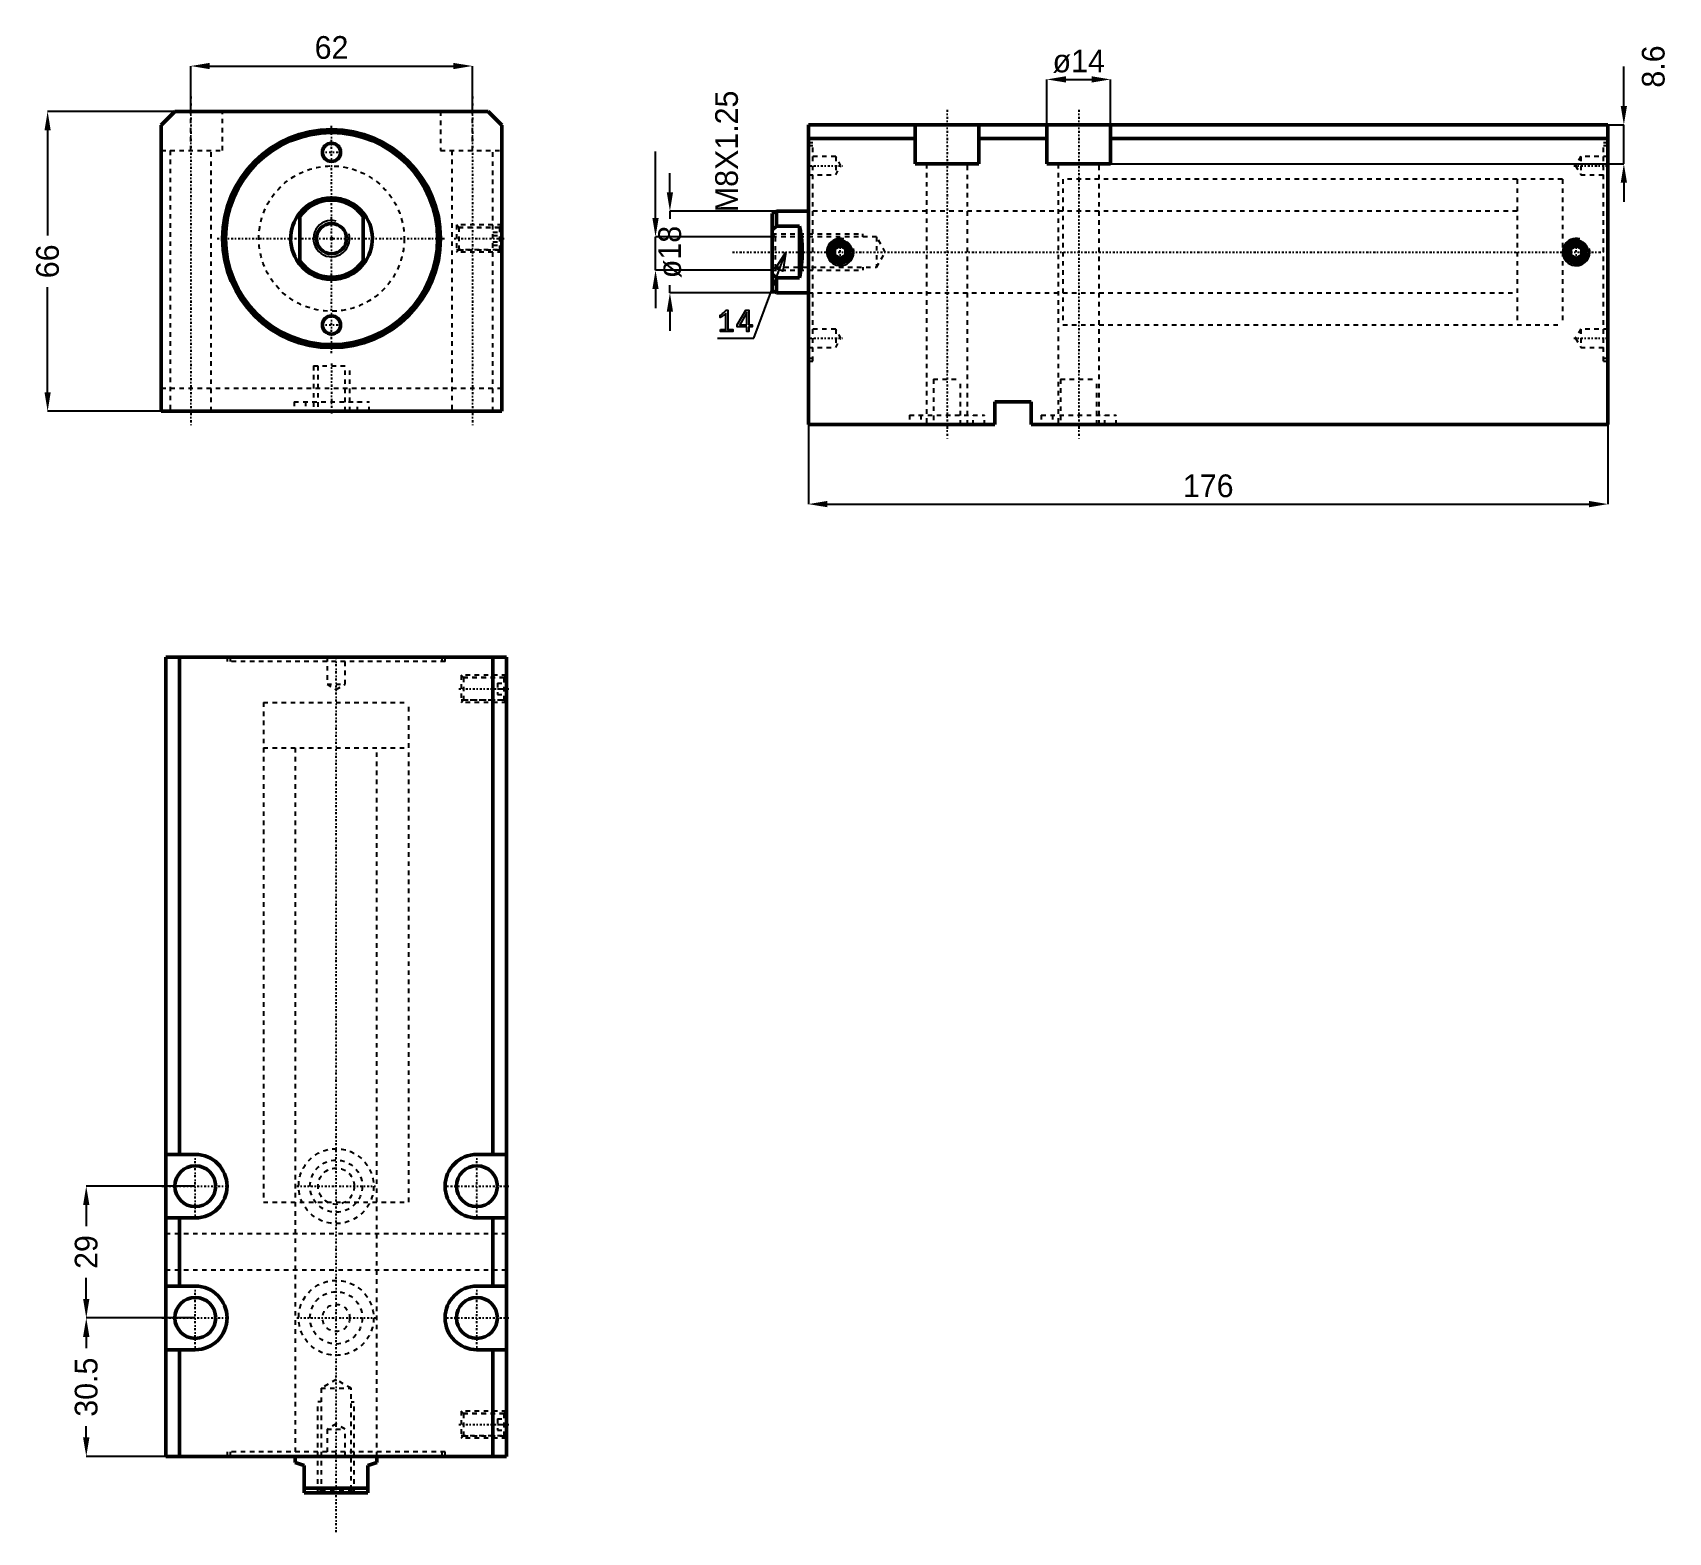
# Model space of a CAD drawing. Header units: millimetres. Extents: x -66 to 294, y -285 to 45.
import ezdxf

# ---------------------------------------------------------------- set-up
doc = ezdxf.new("R2010")
doc.units = ezdxf.units.MM
doc.linetypes.add('Center', pattern=[1.5, 0.45, -0.5, 0.05, -0.5])
doc.linetypes.add('Dashed', pattern=[2, 1, -1])
for name, color, linetype, lineweight in [('2d ConnectionPoints', 7, 'Continuous', 50), ('AM_0', 7, 'Continuous', 50), ('AM_5', 3, 'Continuous', 25), ('AM_7', 7, 'Center', 25), ('AM_9', 6, 'Dashed', 25)]:
    doc.layers.add(name, color=color, linetype=linetype, lineweight=lineweight)
doc.dimstyles.new('ISO-25', dxfattribs={"dimtxt": 2.5, "dimasz": 2.5, "dimexe": 1.25, "dimexo": 0.625, "dimtad": 1, "dimtxsty": 'Standard', "dimcen": 2.5, "dimadec": 0, "dimazin": 0, "dimtfac": 1, "dimtmove": 0, "dimatfit": 3, "dimfxl": 0, "dimarcsym": 0})

# ---------------------------------------------------------------- blocks, each defined once
blk = doc.blocks.new('1_JECX_MF_INLA_32_100_0_rod__0_in_JECX_MF_160_INLA_32_100_0__0')
at = {"layer": 'AM_0'}
for p, q in [((-7, -5.66), (-7, 5.66)), ((7, 5.66), (7, -5.66))]:
    blk.add_line(p, q, dxfattribs=at)
for points in [[(-7, 5.66), (-7.47, 5.03), (-7.88, 4.36), (-8.23, 3.65), (-8.51, 2.92), (-8.73, 2.17), (-8.89, 1.4), (-8.98, 0.62), (-9, -0.17), (-8.95, -0.95), (-8.83, -1.73), (-8.65, -2.49), (-8.4, -3.23), (-8.09, -3.95), (-7.71, -4.64), (-7.28, -5.3), (-7, -5.66)], [(7, -5.66), (7.47, -5.03), (7.88, -4.36), (8.23, -3.65), (8.51, -2.92), (8.73, -2.17), (8.89, -1.4), (8.98, -0.62), (9, 0.17), (8.95, 0.95), (8.83, 1.73), (8.65, 2.49), (8.4, 3.23), (8.09, 3.95), (7.71, 4.64), (7.28, 5.3), (7, 5.66)]]:
    blk.add_lwpolyline(points, dxfattribs=at)
blk.add_circle((0, 0), 3.32, dxfattribs=at)
for radius, start, end in [(9, 38.9424, 141.0576), (8.5, 34.5603, 145.4397), (8.5, 214.5603, 325.4397), (9, 218.9424, 321.0576)]:
    blk.add_arc((0, 0), radius, start, end, dxfattribs=at)
at = {"layer": 'AM_5'}
blk.add_arc((0, 0), 4, 75, 15, dxfattribs=at)
blk = doc.blocks.new('2_JECX_MF_EXLA_32_100_0_body__0_in_JECX_MF_160_INLA_32_100_0__0')
at = {"layer": 'AM_0'}
for p, q in [((-34.5, 28), (-37.5, 25)), ((34.5, 28), (-34.5, 28)), ((37.5, 25), (34.5, 28)), ((-37.5, 25), (-37.5, -38)), ((37.5, -38), (37.5, 25)), ((-37.5, -38), (37.5, -38))]:
    blk.add_line(p, q, dxfattribs=at)
for centre, radius in [((0, 0), 24), ((0, 0), 23.34), ((0, 19), 2), ((0, -19), 2)]:
    blk.add_circle(centre, radius, dxfattribs=at)
at = {"layer": 'AM_5', "linetype": 'Dashed'}
for p, q in [((37.5, 3), (27.5, 3)), ((37.5, -3), (27.5, -3))]:
    blk.add_line(p, q, dxfattribs=at)
at = {"layer": 'AM_7'}
for p, q in [((-31, 31.3), (-31, -41.3)), ((31, 31.3), (31, -41.3)), ((0, -25.2), (0, 25.2)), ((-2.1, 19), (2.1, 19)), ((-25.2, 0), (25.2, 0)), ((27, 0), (38, 0)), ((-2.1, -19), (2.1, -19)), ((0, -27.5), (0, -38.5))]:
    blk.add_line(p, q, dxfattribs=at)
at = {"layer": 'AM_9'}
for p, q in [((-31, 19.4), (-31, 28)), ((-24, 19.4), (-24, 28)), ((24, 28), (24, 19.4)), ((31, 19.4), (31, 28)), ((-37.5, 19.4), (-24, 19.4)), ((-35.5, 19.4), (-35.5, -38)), ((-26.5, -38), (-26.5, 19.4)), ((24, 19.4), (37.5, 19.4)), ((26.5, 19.4), (26.5, -38)), ((35.5, -38), (35.5, 19.4)), ((28.04, 2.46), (27.5, 3)), ((27.5, 3), (27.5, -3)), ((37, 2.4), (27.5, 2.4)), ((36.96, 2.46), (28.04, 2.46)), ((28.04, 2.46), (28.04, -2.46)), ((35.5, 1.44), (37.5, 1.44)), ((35.5, 0.72), (37.5, 0.72)), ((37.5, 3), (36.96, 2.46)), ((36.96, 2.46), (36.96, -2.46)), ((37.5, 1.9), (37, 2.4)), ((37, 2.4), (37, -2.4)), ((27.5, -2.4), (37, -2.4)), ((27.5, -3), (28.04, -2.46)), ((28.04, -2.46), (36.96, -2.46)), ((35.5, -0.72), (37.5, -0.72)), ((35.5, -1.44), (37.5, -1.44)), ((36.96, -2.46), (37.5, -3)), ((37, -2.4), (37.5, -1.9)), ((-4, -28), (4, -28)), ((-4, -28), (-4, -38)), ((-3, -28), (-3, -38)), ((3, -38), (3, -28)), ((4, -38), (4, -28)), ((37.5, -33), (-37.5, -33)), ((-8.25, -35.9), (8.25, -35.9)), ((-8.25, -35.9), (-8.25, -38)), ((-5.75, -35.9), (-5.75, -38)), ((5.75, -38), (5.75, -35.9)), ((8.25, -38), (8.25, -35.9))]:
    blk.add_line(p, q, dxfattribs=at)
blk.add_circle((0, 0), 16, dxfattribs=at)
blk = doc.blocks.new('*D3')
at = {"layer": 'AM_5', "color": 0, "lineweight": -2}
for p, q in [((-31, 28), (-31, 38)), ((-26.83, 38), (26.83, 38)), ((31, 28), (31, 38))]:
    blk.add_line(p, q, dxfattribs=at)
at = {"layer": 'AM_5', "color": 0}
for points in [[(-26.83, 38.69), (-26.83, 37.31), (-31, 38)], [(26.83, 37.31), (26.83, 38.69), (31, 38)]]:
    blk.add_solid(points, dxfattribs=at)
at = {"layer": 'Defpoints', "color": 0}
for p in [(31, 38), (-31, 28), (31, 28)]:
    blk.add_point(p, dxfattribs=at)
at = {"layer": 'AM_5', "color": 0, "insert": (0, 42.05), "char_height": 5, "attachment_point": 5}
blk.add_mtext('62', dxfattribs=at)
blk = doc.blocks.new('*D4')
at = {"layer": 'AM_5', "color": 0, "lineweight": -2}
for p, q in [((-34.5, 28), (-62.5, 28)), ((-62.5, 23.83), (-62.5, 0.72)), ((-62.5, -33.83), (-62.5, -10.72)), ((-37.5, -38), (-62.5, -38))]:
    blk.add_line(p, q, dxfattribs=at)
at = {"layer": 'AM_5', "color": 0}
for points in [[(-61.81, 23.83), (-63.19, 23.83), (-62.5, 28)], [(-63.19, -33.83), (-61.81, -33.83), (-62.5, -38)]]:
    blk.add_solid(points, dxfattribs=at)
at = {"layer": 'Defpoints', "color": 0}
for p in [(-34.5, 28), (-62.5, -38), (-37.5, -38)]:
    blk.add_point(p, dxfattribs=at)
at = {"layer": 'AM_5', "color": 0, "insert": (-62.5, -5), "char_height": 5, "attachment_point": 5, "rotation": 90}
blk.add_mtext('66', dxfattribs=at)
blk = doc.blocks.new('1_JECX_MF_INLA_32_100_0_rod__0_in_JECX_MF_160_INLA_32_100_0__4')
at = {"layer": 'AM_0'}
for p, q in [((-9, 0), (-9, -1.35)), ((9, -1.35), (9, 0)), ((-7, -2), (-9, -1.35)), ((-7, -8), (-7, -2)), ((9, -1.35), (7, -2)), ((7, -2), (7, -8)), ((-7, -7), (7, -7)), ((-7, -8), (7, -8))]:
    blk.add_line(p, q, dxfattribs=at)
at = {"layer": 'AM_5', "linetype": 'Dashed'}
for p, q in [((-4, -8), (-4, 12)), ((-3.32, 12), (-4, 12)), ((3.32, 12), (4, 12)), ((4, -8), (4, 12))]:
    blk.add_line(p, q, dxfattribs=at)
at = {"layer": 'AM_9'}
for p, q in [((-16, 166), (16, 166)), ((-16, 166), (-16, 156)), ((16, 156), (16, 166)), ((-16, 156), (16, 156)), ((-9, 156), (-9, 0)), ((9, 0), (9, 156)), ((0, 16.92), (-3.32, 15)), ((-3.32, 15), (3.32, 15)), ((-3.32, 15), (-3.32, -7.32)), ((3.32, 15), (0, 16.92)), ((3.32, -7.32), (3.32, 15)), ((-3.32, -7.32), (-4, -8)), ((-3.32, -7.32), (3.32, -7.32)), ((4, -8), (3.32, -7.32))]:
    blk.add_line(p, q, dxfattribs=at)
blk = doc.blocks.new('2_JECX_MF_EXLA_32_100_0_body__0_in_JECX_MF_160_INLA_32_100_0__4')
at = {"layer": 'AM_0'}
for p, q in [((37.5, 176), (-37.5, 176)), ((-37.5, 176), (-37.5, 0)), ((-34.5, 176), (-34.5, 66.5)), ((34.5, 176), (34.5, 66.5)), ((37.5, 176), (37.5, 0)), ((-31, 66.5), (-37.5, 66.5)), ((37.5, 66.5), (31, 66.5)), ((-37.5, 52.5), (-31, 52.5)), ((-34.5, 52.5), (-34.5, 37.5)), ((31, 52.5), (37.5, 52.5)), ((34.5, 52.5), (34.5, 37.5)), ((-31, 37.5), (-37.5, 37.5)), ((37.5, 37.5), (31, 37.5)), ((-37.5, 23.5), (-31, 23.5)), ((-34.5, 23.5), (-34.5, 0)), ((31, 23.5), (37.5, 23.5)), ((34.5, 23.5), (34.5, 0)), ((37.5, 0), (-37.5, 0))]:
    blk.add_line(p, q, dxfattribs=at)
for centre in [(-31, 59.5), (31, 59.5), (-31, 30.5), (31, 30.5)]:
    blk.add_circle(centre, 4.5, dxfattribs=at)
for centre, start, end in [((-31, 59.5), 270, 90), ((31, 59.5), 90, 270), ((-31, 30.5), 270, 90), ((31, 30.5), 90, 270)]:
    blk.add_arc(centre, 7, start, end, dxfattribs=at)
at = {"layer": 'AM_5', "linetype": 'Dashed'}
for p, q in [((37.5, 172), (27.5, 172)), ((37.5, 166), (27.5, 166)), ((37.5, 10), (27.5, 10)), ((37.5, 4), (27.5, 4))]:
    blk.add_line(p, q, dxfattribs=at)
at = {"layer": 'AM_7'}
for p, q in [((0, -16.7), (0, 176.3577)), ((27, 169), (38, 169)), ((-31, 52.15), (-31, 66.85)), ((31, 52.15), (31, 66.85)), ((-38.35, 59.5), (-23.65, 59.5)), ((-8.6625, 59.5), (8.6625, 59.5)), ((23.65, 59.5), (38.35, 59.5)), ((-31, 23.15), (-31, 37.85)), ((31, 23.15), (31, 37.85)), ((-38.35, 30.5), (-23.65, 30.5)), ((-8.6625, 30.5), (8.6625, 30.5)), ((23.65, 30.5), (38.35, 30.5)), ((27, 7), (38, 7))]:
    blk.add_line(p, q, dxfattribs=at)
at = {"layer": 'AM_9'}
for p, q in [((-24, 176), (-24, 175)), ((24, 175), (-24, 175)), ((-23.34, 176), (-23.34, 175)), ((-2, 176), (-2, 170)), ((2, 170), (2, 176)), ((23.34, 175), (23.34, 176)), ((24, 175), (24, 176)), ((-2, 170), (0, 168.8453)), ((-2, 170), (2, 170)), ((0, 168.8453), (2, 170)), ((27.5, 172), (27.5, 166)), ((28.0415, 171.4585), (27.5, 172)), ((37, 171.4), (27.5, 171.4)), ((36.9585, 171.4585), (28.0415, 171.4585)), ((28.0415, 171.4585), (28.0415, 166.5415)), ((35.5, 170.25), (37.5, 170.25)), ((35.5, 170.25), (35.5, 167.75)), ((37.5, 172), (36.9585, 171.4585)), ((36.9585, 171.4585), (36.9585, 166.5415)), ((37, 171.4), (37, 166.6)), ((37.5, 170.9), (37, 171.4)), ((-16, 166), (16, 166)), ((-16, 166), (-16, 56)), ((16, 56), (16, 166)), ((27.5, 166.6), (37, 166.6)), ((27.5, 166), (28.0415, 166.5415)), ((28.0415, 166.5415), (36.9585, 166.5415)), ((35.5, 169), (37.5, 169)), ((35.5, 167.75), (37.5, 167.75)), ((36.9585, 166.5415), (37.5, 166)), ((37, 166.6), (37.5, 167.1)), ((-16, 56), (16, 56)), ((-9, 56), (-9, 0)), ((9, 0), (9, 56)), ((37.5, 49), (-37.5, 49)), ((37.5, 41), (-37.5, 41)), ((27.5, 10), (27.5, 4)), ((28.0415, 9.4585), (27.5, 10)), ((37, 9.4), (27.5, 9.4)), ((36.9585, 9.4585), (28.0415, 9.4585)), ((28.0415, 9.4585), (28.0415, 4.5415)), ((35.5, 8.25), (37.5, 8.25)), ((35.5, 8.25), (35.5, 5.75)), ((37.5, 10), (36.9585, 9.4585)), ((36.9585, 9.4585), (36.9585, 4.5415)), ((37.5, 8.9), (37, 9.4)), ((37, 9.4), (37, 4.6)), ((0, 7.1547), (-2, 6)), ((-2, 6), (2, 6)), ((-2, 6), (-2, 0)), ((2, 6), (0, 7.1547)), ((2, 0), (2, 6)), ((27.5, 4.6), (37, 4.6)), ((27.5, 4), (28.0415, 4.5415)), ((28.0415, 4.5415), (36.9585, 4.5415)), ((35.5, 7), (37.5, 7)), ((35.5, 5.75), (37.5, 5.75)), ((36.9585, 4.5415), (37.5, 4)), ((37, 4.6), (37.5, 5.1)), ((24, 1), (-24, 1)), ((-24, 1), (-24, 0)), ((-23.34, 1), (-23.34, 0)), ((23.34, 0), (23.34, 1)), ((24, 0), (24, 1))]:
    blk.add_line(p, q, dxfattribs=at)
for centre, radius in [((0, 59.5), 8.25), ((0, 59.5), 5.75), ((0, 59.5), 4), ((0, 30.5), 8.25), ((0, 30.5), 5.75), ((0, 30.5), 3)]:
    blk.add_circle(centre, radius, dxfattribs=at)
blk = doc.blocks.new('*D10')
at = {"layer": 'AM_5', "color": 0, "lineweight": -2}
for p, q in [((-29.99, -208.61), (-53.99, -208.61)), ((-53.99, -212.78), (-53.99, -217.44)), ((-53.99, -233.44), (-53.99, -228.78)), ((-29.99, -237.61), (-53.99, -237.61))]:
    blk.add_line(p, q, dxfattribs=at)
at = {"layer": 'AM_5', "color": 0}
for points in [[(-54.69, -212.78), (-53.3, -212.78), (-53.99, -208.61)], [(-54.69, -233.44), (-53.3, -233.44), (-53.99, -237.61)]]:
    blk.add_solid(points, dxfattribs=at)
at = {"layer": 'Defpoints', "color": 0}
for p in [(-53.99, -208.61), (-29.99, -208.61), (-29.99, -237.61)]:
    blk.add_point(p, dxfattribs=at)
at = {"layer": 'AM_5', "color": 0, "insert": (-53.99, -223.11), "char_height": 5, "attachment_point": 5, "rotation": 90}
blk.add_mtext('29', dxfattribs=at)
blk = doc.blocks.new('*D11')
at = {"layer": 'AM_5', "color": 0, "lineweight": -2}
for p, q in [((-29.99, -237.61), (-53.99, -237.61)), ((-53.99, -241.78), (-53.99, -244.28)), ((-53.99, -263.94), (-53.99, -261.44)), ((-36.49, -268.11), (-53.99, -268.11))]:
    blk.add_line(p, q, dxfattribs=at)
at = {"layer": 'AM_5', "color": 0}
for points in [[(-54.69, -241.78), (-53.3, -241.78), (-53.99, -237.61)], [(-54.69, -263.94), (-53.3, -263.94), (-53.99, -268.11)]]:
    blk.add_solid(points, dxfattribs=at)
at = {"layer": 'Defpoints', "color": 0}
for p in [(-29.99, -237.61), (-53.99, -268.11), (-36.49, -268.11)]:
    blk.add_point(p, dxfattribs=at)
at = {"layer": 'AM_5', "color": 0, "insert": (-53.99, -252.86), "char_height": 5, "attachment_point": 5, "rotation": 90}
blk.add_mtext('30.5', dxfattribs=at)
blk = doc.blocks.new('1_JECX_MF_INLA_32_100_0_rod__0_in_JECX_MF_160_INLA_32_100_0__2')
at = {"layer": 'AM_0'}
for p, q in [((-7, 9), (-8, 8.5)), ((-8, 8.5), (-8, -8.5)), ((0, 9), (-7, 9)), ((-7, 9), (-7, 5.66)), ((-7, 5.66), (-8, 4.82)), ((-2, 5.66), (-7, 5.66)), ((-2, 5.66), (-2, -5.66)), ((-7, -5.66), (-2, -5.66)), ((-7, -5.66), (-7, -9)), ((-8, -8.5), (-7, -9)), ((-7, -9), (0, -9))]:
    blk.add_line(p, q, dxfattribs=at)
for points in [[(-2, -5.66), (-1.85, -5.03), (-1.72, -4.36), (-1.6, -3.65), (-1.51, -2.92), (-1.44, -2.17), (-1.39, -1.4), (-1.36, -0.62), (-1.35, 0.17), (-1.37, 0.95), (-1.4, 1.73), (-1.46, 2.49), (-1.55, 3.23), (-1.65, 3.95), (-1.77, 4.64), (-1.91, 5.3), (-2, 5.66)], [(-8, -4.82), (-7.99, -4.83), (-7, -5.66)]]:
    blk.add_lwpolyline(points, dxfattribs=at)
at = {"layer": 'AM_5', "linetype": 'Dashed'}
for p, q in [((-8, 4), (12, 4)), ((12, 3.32), (12, 4)), ((12, -3.32), (12, -4)), ((-8, -4), (12, -4))]:
    blk.add_line(p, q, dxfattribs=at)
at = {"layer": 'AM_7'}
blk.add_line((-16.7, 0), (174.7, 0), dxfattribs=at)
at = {"layer": 'AM_9'}
for p, q in [((166, 16), (156, 16)), ((156, 16), (156, -16)), ((166, 16), (166, -16)), ((156, 9), (0, 9)), ((-7.32, 3.32), (-8, 4)), ((15, 3.32), (-7.32, 3.32)), ((-7.32, 3.32), (-7.32, -3.32)), ((16.92, 0), (15, 3.32)), ((15, 3.32), (15, -3.32)), ((15, -3.32), (16.92, 0)), ((-8, -4), (-7.32, -3.32)), ((-7.32, -3.32), (15, -3.32)), ((0, -9), (156, -9)), ((156, -16), (166, -16))]:
    blk.add_line(p, q, dxfattribs=at)
blk = doc.blocks.new('2_JECX_MF_EXLA_32_100_0_body__0_in_JECX_MF_160_INLA_32_100_0__2')
at = {"layer": 'AM_0'}
for p, q in [((0, -38), (0, 28)), ((176, 28), (0, 28)), ((23.5, 19.4), (23.5, 28)), ((37.5, 19.4), (37.5, 28)), ((52.5, 19.4), (52.5, 28)), ((66.5, 19.4), (66.5, 28)), ((176, -38), (176, 28)), ((23.5, 25), (0, 25)), ((52.5, 25), (37.5, 25)), ((176, 25), (66.5, 25)), ((23.5, 19.4), (37.5, 19.4)), ((52.5, 19.4), (66.5, 19.4)), ((7, 1.44), (5.75, 0.72)), ((5.75, 0.72), (5.75, -0.72)), ((8.25, 0.72), (7, 1.44)), ((8.25, -0.72), (8.25, 0.72)), ((169, 1.44), (167.75, 0.72)), ((167.75, 0.72), (167.75, -0.72)), ((170.25, 0.72), (169, 1.44)), ((170.25, -0.72), (170.25, 0.72)), ((5.75, -0.72), (7, -1.44)), ((7, -1.44), (8.25, -0.72)), ((167.75, -0.72), (169, -1.44)), ((169, -1.44), (170.25, -0.72)), ((49, -33), (41, -33)), ((41, -33), (41, -38)), ((49, -38), (49, -33)), ((41, -38), (0, -38)), ((176, -38), (49, -38))]:
    blk.add_line(p, q, dxfattribs=at)
for centre, radius in [((7, 0), 2.46), ((7, 0), 2.4), ((7, 0), 1.9), ((169, 0), 2.46), ((169, 0), 2.4), ((169, 0), 1.9)]:
    blk.add_circle(centre, radius, dxfattribs=at)
at = {"layer": 'AM_5'}
for centre in [(7, 0), (169, 0)]:
    blk.add_arc(centre, 3, 75, 15, dxfattribs=at)
at = {"layer": 'AM_7'}
for p, q in [((30.5, 31.3), (30.5, -41.3)), ((59.5, 31.3), (59.5, -41.3)), ((-0.36, 19), (7.51, 19)), ((168.49, 19), (176.36, 19)), ((7, -3.15), (7, 3.15)), ((169, -3.15), (169, 3.15)), ((176.05, 0), (174.95, 0)), ((-0.36, -19), (7.51, -19)), ((168.49, -19), (176.36, -19))]:
    blk.add_line(p, q, dxfattribs=at)
at = {"layer": 'AM_9'}
for p, q in [((1, 24), (0, 24)), ((1, 23.34), (0, 23.34)), ((1, -24), (1, 24)), ((175, -24), (175, 24)), ((176, 24), (175, 24)), ((176, 23.34), (175, 23.34)), ((6, 21), (0, 21)), ((7.15, 19), (6, 21)), ((6, 21), (6, 17)), ((6, 17), (7.15, 19)), ((26, 19.4), (26, -38)), ((35, -38), (35, 19.4)), ((55, 19.4), (55, -38)), ((64, -38), (64, 19.4)), ((170, 21), (168.85, 19)), ((168.85, 19), (170, 17)), ((176, 21), (170, 21)), ((170, 21), (170, 17)), ((0, 17), (6, 17)), ((166, 16), (56, 16)), ((56, 16), (56, -16)), ((166, 16), (166, -16)), ((170, 17), (176, 17)), ((56, 9), (0, 9)), ((0, -9), (56, -9)), ((6, -17), (0, -17)), ((7.15, -19), (6, -17)), ((6, -17), (6, -21)), ((56, -16), (166, -16)), ((170, -17), (168.85, -19)), ((176, -17), (170, -17)), ((170, -17), (170, -21)), ((0, -21), (6, -21)), ((6, -21), (7.15, -19)), ((168.85, -19), (170, -21)), ((170, -21), (176, -21)), ((0, -23.34), (1, -23.34)), ((0, -24), (1, -24)), ((175, -23.34), (176, -23.34)), ((175, -24), (176, -24)), ((27.5, -28), (33.5, -28)), ((27.5, -28), (27.5, -38)), ((33.5, -38), (33.5, -28)), ((55.5, -28), (63.5, -28)), ((55.5, -28), (55.5, -38)), ((63.5, -38), (63.5, -28)), ((22.25, -35.9), (38.75, -35.9)), ((22.25, -35.9), (22.25, -38)), ((24.75, -35.9), (24.75, -38)), ((36.25, -38), (36.25, -35.9)), ((38.75, -38), (38.75, -35.9)), ((51.25, -35.9), (67.75, -35.9)), ((51.25, -35.9), (51.25, -38)), ((53.75, -35.9), (53.75, -38)), ((65.25, -38), (65.25, -35.9)), ((67.75, -38), (67.75, -35.9))]:
    blk.add_line(p, q, dxfattribs=at)
blk = doc.blocks.new('*D20')
at = {"layer": 'AM_5', "color": 0, "lineweight": -2}
for p, q in [((157.49, 25.05), (157.49, 35.05)), ((161.65, 35.05), (167.32, 35.05)), ((171.49, 25.05), (171.49, 35.05))]:
    blk.add_line(p, q, dxfattribs=at)
at = {"layer": 'AM_5', "color": 0}
for points in [[(161.65, 35.75), (161.65, 34.36), (157.49, 35.05)], [(167.32, 35.75), (167.32, 34.36), (171.49, 35.05)]]:
    blk.add_solid(points, dxfattribs=at)
at = {"layer": 'Defpoints', "color": 0}
for p in [(171.49, 35.05), (157.49, 25.05), (171.49, 25.05)]:
    blk.add_point(p, dxfattribs=at)
at = {"layer": 'AM_5', "color": 0, "insert": (164.49, 39.05), "char_height": 5, "attachment_point": 5}
blk.add_mtext('ø14', dxfattribs=at)
blk = doc.blocks.new('*D21')
at = {"layer": 'AM_5', "color": 0, "lineweight": -2}
for p, q in [((284.49, 29.22), (284.49, 37.89)), ((171.49, 25.05), (284.49, 25.05)), ((284.49, 16.45), (284.49, 25.05)), ((171.49, 16.45), (284.49, 16.45)), ((284.49, 12.29), (284.49, 8.12))]:
    blk.add_line(p, q, dxfattribs=at)
at = {"layer": 'AM_5', "color": 0}
for points in [[(283.79, 29.22), (285.18, 29.22), (284.49, 25.05)], [(283.79, 12.29), (285.18, 12.29), (284.49, 16.45)]]:
    blk.add_solid(points, dxfattribs=at)
at = {"layer": 'Defpoints', "color": 0}
for p in [(171.49, 25.05), (284.49, 25.05), (171.49, 16.45)]:
    blk.add_point(p, dxfattribs=at)
at = {"layer": 'AM_5', "color": 0, "insert": (290.99, 37.89), "char_height": 5, "attachment_point": 5, "rotation": 90}
blk.add_mtext('8.6', dxfattribs=at)
blk = doc.blocks.new('*D22')
at = {"layer": 'AM_5', "color": 0, "lineweight": -2}
for p, q in [((104.99, -40.95), (104.99, -58.45)), ((280.99, -40.95), (280.99, -58.45)), ((109.15, -58.45), (276.82, -58.45))]:
    blk.add_line(p, q, dxfattribs=at)
at = {"layer": 'AM_5', "color": 0}
for points in [[(109.15, -57.75), (109.15, -59.14), (104.99, -58.45)], [(276.82, -57.75), (276.82, -59.14), (280.99, -58.45)]]:
    blk.add_solid(points, dxfattribs=at)
at = {"layer": 'Defpoints', "color": 0}
for p in [(104.99, -40.95), (280.99, -40.95), (280.99, -58.45)]:
    blk.add_point(p, dxfattribs=at)
at = {"layer": 'AM_5', "color": 0, "insert": (192.99, -54.45), "char_height": 5, "attachment_point": 5}
blk.add_mtext('176', dxfattribs=at)
blk = doc.blocks.new('*D23')
at = {"layer": 'AM_5', "color": 0, "lineweight": -2}
for p, q in [((74.49, 10.22), (74.49, 14.39)), ((97.99, 6.05), (74.49, 6.05)), ((74.49, 6.05), (74.49, 4.39)), ((74.49, -11.95), (74.49, -10.28)), ((97.99, -11.95), (74.49, -11.95)), ((74.49, -16.11), (74.49, -20.28))]:
    blk.add_line(p, q, dxfattribs=at)
at = {"layer": 'AM_5', "color": 0}
for points in [[(73.79, 10.22), (75.18, 10.22), (74.49, 6.05)], [(73.79, -16.11), (75.18, -16.11), (74.49, -11.95)]]:
    blk.add_solid(points, dxfattribs=at)
at = {"layer": 'Defpoints', "color": 0}
for p in [(74.49, 6.05), (97.99, 6.05), (97.99, -11.95)]:
    blk.add_point(p, dxfattribs=at)
at = {"layer": 'AM_5', "color": 0, "insert": (74.49, -2.95), "char_height": 5, "attachment_point": 5, "rotation": 90}
blk.add_mtext('ø18', dxfattribs=at)
blk = doc.blocks.new('*D24')
at = {"layer": 'AM_5', "color": 0, "lineweight": -2}
for p, q in [((71.32, 4.54), (71.32, 19.21)), ((97.66, 0.38), (71.32, 0.38)), ((71.32, -6.95), (71.32, 0.38)), ((96.99, -6.95), (71.32, -6.95)), ((71.32, -11.11), (71.32, -15.28))]:
    blk.add_line(p, q, dxfattribs=at)
at = {"layer": 'AM_5', "color": 0}
for points in [[(70.63, 4.54), (72.01, 4.54), (71.32, 0.38)], [(70.63, -11.11), (72.01, -11.11), (71.32, -6.95)]]:
    blk.add_solid(points, dxfattribs=at)
at = {"layer": 'Defpoints', "color": 0}
for p in [(97.66, 0.38), (71.32, -6.95), (96.99, -6.95)]:
    blk.add_point(p, dxfattribs=at)
at = {"layer": 'AM_5', "color": 0, "insert": (86.99, 19.21), "char_height": 5, "attachment_point": 5, "rotation": 90}
blk.add_mtext('M8X1.25', dxfattribs=at)

msp = doc.modelspace()

# ---------------------------------------------------------------- linework, layer by layer
at = {"layer": '2d ConnectionPoints'}
for p in [(0, 0), (104.987, -2.946), (1.007, -268.11)]:
    msp.add_point(p, dxfattribs=at)
at = {"layer": 'AM_5'}
for p, q in [((92.987, -21.946), (99.987, -2.946)), ((84.987, -21.946), (92.987, -21.946))]:
    msp.add_line(p, q, dxfattribs=at)
for points in [[(99.987, -2.946), (99.328, -7.144), (97.764, -6.568), (99.987, -2.946)], [(85.595, -20.03), (86.791, -20.03), (86.791, -16.514), (86.791, -16.514), (86.726, -16.578), (86.617, -16.679), (86.617, -16.679), (86.494, -16.785), (86.404, -16.858), (86.404, -16.858), (86.31, -16.931), (86.168, -17.034), (86.168, -17.034), (86.025, -17.13), (85.929, -17.19), (85.929, -17.19), (85.836, -17.244), (85.706, -17.31), (85.706, -17.31), (85.588, -17.357), (85.517, -17.378), (85.517, -16.884), (85.517, -16.884), (85.605, -16.842), (85.745, -16.762), (85.745, -16.762), (85.893, -16.662), (85.996, -16.584), (85.996, -16.584), (86.099, -16.5), (86.25, -16.37), (86.25, -16.37), (86.395, -16.236), (86.488, -16.143), (86.488, -16.143), (86.577, -16.052), (86.695, -15.924), (86.695, -15.924), (86.797, -15.806), (86.856, -15.734), (87.272, -15.734), (87.272, -20.03), (88.357, -20.03), (88.357, -20.446), (85.595, -20.446), (85.595, -20.03)], [(91.411, -19.406), (89.305, -19.406), (89.305, -18.984), (91.223, -15.734), (91.866, -15.734), (91.866, -18.967), (92.568, -18.967), (92.568, -19.406), (91.866, -19.406), (91.866, -20.446), (91.411, -20.446), (91.411, -19.406)], [(91.418, -18.967), (91.418, -16.28), (89.864, -18.967), (91.418, -18.967)]]:
    msp.add_lwpolyline(points, dxfattribs=at)

# ---------------------------------------------------------------- block references
for name, p in [('2_JECX_MF_EXLA_32_100_0_body__0_in_JECX_MF_160_INLA_32_100_0__0', (0, 0)), ('2_JECX_MF_EXLA_32_100_0_body__0_in_JECX_MF_160_INLA_32_100_0__2', (104.987, -2.946)), ('1_JECX_MF_INLA_32_100_0_rod__0_in_JECX_MF_160_INLA_32_100_0__2', (104.987, -2.946)), ('1_JECX_MF_INLA_32_100_0_rod__0_in_JECX_MF_160_INLA_32_100_0__0', (0, 0)), ('2_JECX_MF_EXLA_32_100_0_body__0_in_JECX_MF_160_INLA_32_100_0__4', (1.007, -268.11)), ('1_JECX_MF_INLA_32_100_0_rod__0_in_JECX_MF_160_INLA_32_100_0__4', (1.007, -268.11))]:
    msp.add_blockref(name, p)

# ---------------------------------------------------------------- dimensions: what is measured, and where the dimension line sits
for base, p1, p2, text, picture, middle in [((31, 38), (-31, 28), (31, 28), '62', '*D3', (0, 38)), ((171.487, 35.054), (157.487, 25.054), (171.487, 25.054), 'ø14', '*D20', (164.487, 35.054)), ((280.987, -58.446), (104.987, -40.946), (280.987, -40.946), '176', '*D22', (192.987, -58.446))]:
    dim = msp.add_linear_dim(base=base, p1=p1, p2=p2, text=text, dimstyle='ISO-25', override={"dimtxt": 5, "dimasz": 4.166667, "dimexe": 0, "dimexo": 0, "dimgap": 1.5}, dxfattribs=at)
    dim.commit()
    dim.dimension.update_dxf_attribs({"geometry": picture, "text_midpoint": middle, "dimtype": 160})
for base, p1, p2, text, picture, middle in [((284.487, 25.054), (171.487, 16.454), (171.487, 25.054), '8.6', '*D21', (290.987, 37.887)), ((71.32, -6.946), (97.663, 0.377), (96.987, -6.946), 'M8X1.25', '*D24', (86.987, 19.211)), ((-62.5, -38), (-34.5, 28), (-37.5, -38), '66', '*D4', (-62.5, -5)), ((74.487, 6.054), (97.987, -11.946), (97.987, 6.054), 'ø18', '*D23', (74.487, -2.946)), ((-53.993, -208.61), (-29.993, -237.61), (-29.993, -208.61), '29', '*D10', (-53.993, -223.11)), ((-53.993, -268.11), (-29.993, -237.61), (-36.493, -268.11), '30.5', '*D11', (-53.993, -252.86))]:
    dim = msp.add_linear_dim(base=base, p1=p1, p2=p2, angle=90, text=text, dimstyle='ISO-25', override={"dimtxt": 5, "dimasz": 4.166667, "dimexe": 0, "dimexo": 0, "dimgap": 1.5}, dxfattribs=at)
    dim.commit()
    dim.dimension.update_dxf_attribs({"geometry": picture, "text_midpoint": middle, "dimtype": 160, "text_rotation": 90})

doc.saveas('drawing.dxf')
